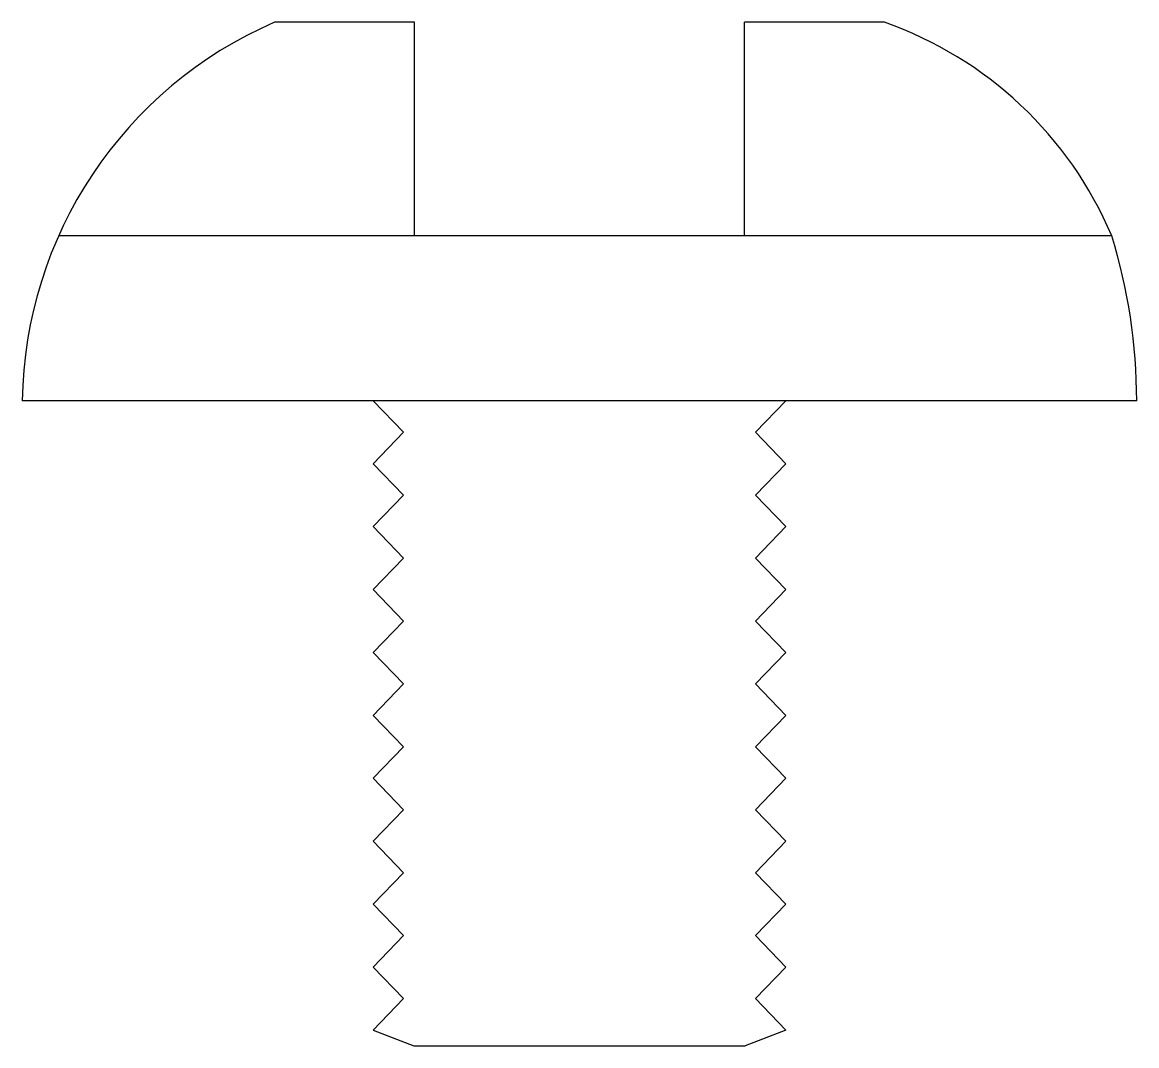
# Model space of a CAD drawing. Header units: millimetres. Extents: x 0 to 13.5, y 0 to 12.4.
import ezdxf

# ---------------------------------------------------------------- set-up
doc = ezdxf.new("R2010")
doc.units = ezdxf.units.MM
doc.layers.add('DIM1', color=11, linetype='Continuous')

# ---------------------------------------------------------------- blocks, each defined once
blk = doc.blocks.new('BL6')
at = {"layer": 'DIM1', "color": 8}
for p, q in [((-2, 12.406), (-3.695, 12.406)), ((-2, 9.818), (-2, 12.406)), ((2, 9.818), (2, 12.406)), ((3.695, 12.406), (2, 12.406)), ((2, 9.818), (-6.309, 9.818)), ((6.447, 9.818), (2, 9.818)), ((6.75, 7.818), (-6.75, 7.818)), ((-2.006, 0), (2.006, 0))]:
    blk.add_line(p, q, dxfattribs=at)
for points in [[(-2.5, 7.818), (-2.133, 7.437)], [(2.5, 7.818), (2.133, 7.437)], [(-2.5, 7.055), (-2.133, 7.437)], [(2.5, 7.055), (2.133, 7.437)], [(-2.5, 7.055), (-2.133, 6.674)], [(2.5, 7.055), (2.133, 6.674)], [(-2.5, 6.293), (-2.133, 6.674)], [(2.5, 6.293), (2.133, 6.674)], [(-2.5, 6.293), (-2.133, 5.911)], [(2.5, 6.293), (2.133, 5.911)], [(-2.5, 5.53), (-2.133, 5.911)], [(2.5, 5.53), (2.133, 5.911)], [(-2.5, 5.53), (-2.133, 5.148)], [(2.5, 5.53), (2.133, 5.148)], [(-2.5, 4.767), (-2.133, 5.148)], [(2.5, 4.767), (2.133, 5.148)], [(-2.5, 4.767), (-2.133, 4.386)], [(2.5, 4.767), (2.133, 4.386)], [(-2.5, 4.004), (-2.133, 4.386)], [(2.5, 4.004), (2.133, 4.386)], [(-2.5, 4.004), (-2.133, 3.623)], [(2.5, 4.004), (2.133, 3.623)], [(-2.5, 3.242), (-2.133, 3.623)], [(2.5, 3.242), (2.133, 3.623)], [(-2.5, 3.242), (-2.133, 2.86)], [(2.5, 3.242), (2.133, 2.86)], [(-2.5, 2.479), (-2.133, 2.86)], [(2.5, 2.479), (2.133, 2.86)], [(-2.5, 2.479), (-2.133, 2.097)], [(2.5, 2.479), (2.133, 2.097)], [(-2.5, 1.716), (-2.133, 2.097)], [(2.5, 1.716), (2.133, 2.097)], [(-2.5, 1.716), (-2.133, 1.335)], [(2.5, 1.716), (2.133, 1.335)], [(-2.5, 0.953), (-2.133, 1.335)], [(2.5, 0.953), (2.133, 1.335)], [(-2.5, 0.953), (-2.133, 0.572)], [(2.5, 0.953), (2.133, 0.572)], [(-2.5, 0.19), (-2.133, 0.572)], [(2.5, 0.19), (2.133, 0.572)], [(-2.5, 0.19), (-2.006, 0)], [(2.5, 0.19), (2.006, 0)]]:
    blk.add_lwpolyline(points, dxfattribs=at)
for centre, radius, start, end in [((-1.672, 7.747), 5.079, 113.4738, 179.1993), ((2.142, 7.997), 4.674, 22.9317, 70.6006), ((0, 7.818), 6.75, 0, 17.2353)]:
    blk.add_arc(centre, radius, start, end, dxfattribs=at)

msp = doc.modelspace()

# ---------------------------------------------------------------- block references
msp.add_blockref('BL6', (6.75, 0))

doc.saveas('drawing.dxf')
